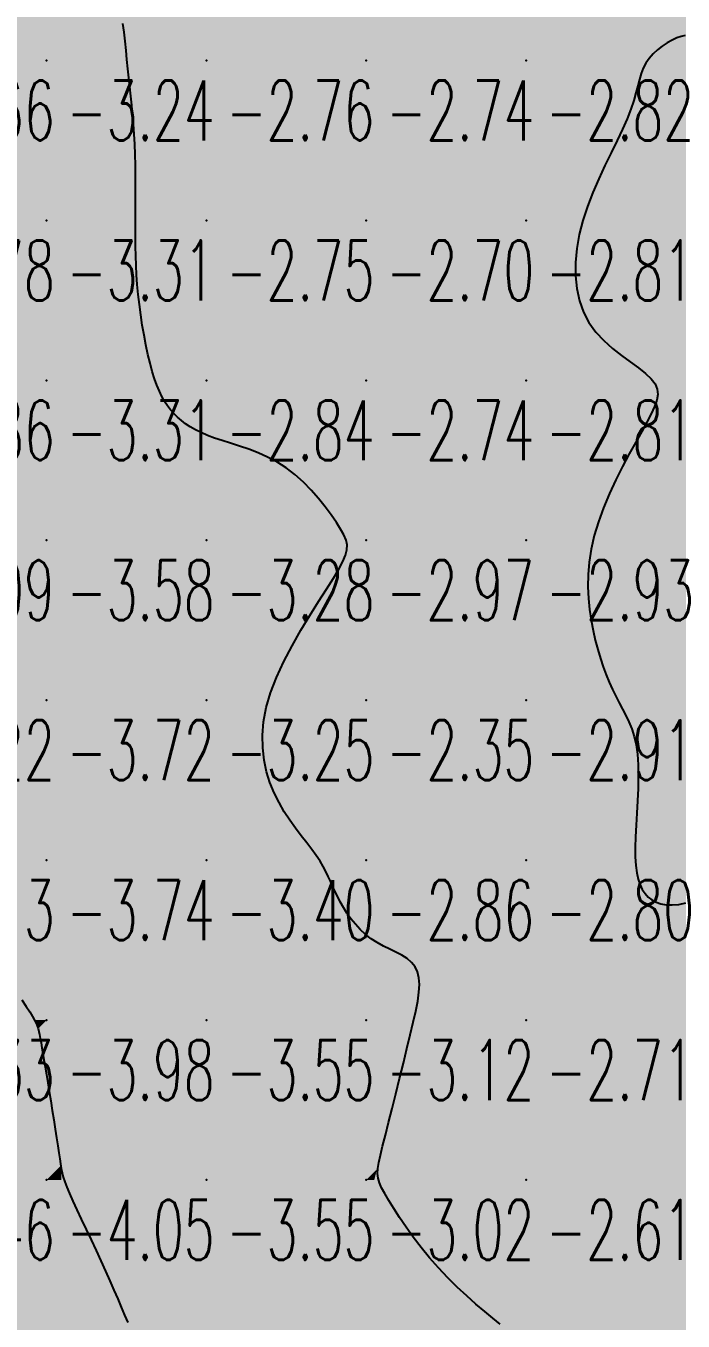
# Model space of a CAD drawing. Header units: millimetres. Extents: x 88261 to 90953, y 390274 to 392322.
# Drawn here: x 90218.9 to 90260.1, y 391308.4 to 391389.4 of the extents above; entities that cross this region are included whole.
import ezdxf
from ezdxf.enums import TextEntityAlignment as Align

# ---------------------------------------------------------------- set-up
doc = ezdxf.new("R2010")
doc.units = ezdxf.units.MM
doc.header["$LTSCALE"] = 25
for name, color, linetype in [('CN_03_00', 7, 'Continuous'), ('COTEAlt', 7, 'Continuous'), ('TN_COLORIAGE', 7, 'Continuous')]:
    doc.layers.add(name, color=color, linetype=linetype)
doc.styles.add('Simplex 1.0', font='Simplex.shx', dxfattribs={"width": 0.99, "height": 2.5})
doc.styles.get("Standard").update_dxf_attribs({"font": 'times.ttf'})

# ---------------------------------------------------------------- blocks, each defined once
blk = doc.blocks.new('COTE')
at = {"color": 0}
blk.add_point((0, 0), dxfattribs=at)
at = {"layer": 'COTEAlt'}
blk.add_attdef('ALT', text='', height=3.75, dxfattribs=at).set_placement((1.25, -1.25), align=Align.TOP_LEFT)

msp = doc.modelspace()

# ---------------------------------------------------------------- linework, layer by layer
at = {"layer": 'CN_03_00', "flags": 128}
for points, elevation in [([(90248.621, 391308.226), (90248.166, 391308.591), (90247.657, 391309.01), (90247.107, 391309.478), (90246.529, 391309.989), (90245.938, 391310.539), (90245.345, 391311.123), (90244.764, 391311.735), (90244.207, 391312.37), (90243.68, 391313.015), (90243.188, 391313.658), (90242.734, 391314.286), (90242.324, 391314.887), (90241.961, 391315.446), (90241.651, 391315.951), (90241.397, 391316.39), (90241.203, 391316.755), (90241.066, 391317.068), (90240.984, 391317.355), (90240.953, 391317.643), (90240.97, 391317.959), (90241.03, 391318.33), (90241.132, 391318.783), (90241.271, 391319.344), (90241.444, 391320.033), (90241.644, 391320.829), (90241.864, 391321.705), (90242.096, 391322.634), (90242.333, 391323.588), (90242.568, 391324.539), (90242.793, 391325.459), (90243.002, 391326.32), (90243.187, 391327.101), (90243.343, 391327.801), (90243.462, 391328.425), (90243.539, 391328.977), (90243.567, 391329.463), (90243.542, 391329.887), (90243.456, 391330.255), (90243.303, 391330.572), (90243.081, 391330.842), (90242.798, 391331.077), (90242.468, 391331.287), (90242.103, 391331.481), (90241.716, 391331.671), (90241.318, 391331.867), (90240.923, 391332.08), (90240.544, 391332.319), (90240.189, 391332.594), (90239.862, 391332.899), (90239.562, 391333.228), (90239.287, 391333.574), (90239.038, 391333.929), (90238.813, 391334.286), (90238.613, 391334.639), (90238.437, 391334.979), (90238.282, 391335.304), (90238.142, 391335.615), (90238.008, 391335.919), (90237.87, 391336.221), (90237.721, 391336.528), (90237.552, 391336.844), (90237.353, 391337.177), (90237.117, 391337.531), (90236.837, 391337.911), (90236.521, 391338.32), (90236.181, 391338.759), (90235.826, 391339.229), (90235.469, 391339.732), (90235.119, 391340.267), (90234.787, 391340.838), (90234.485, 391341.445), (90234.222, 391342.088), (90234.009, 391342.77), (90233.853, 391343.49), (90233.764, 391344.25), (90233.751, 391345.051), (90233.823, 391345.892), (90233.988, 391346.774), (90234.255, 391347.699), (90234.628, 391348.664), (90235.086, 391349.651), (90235.605, 391350.639), (90236.157, 391351.608), (90236.718, 391352.537), (90237.261, 391353.405), (90237.762, 391354.191), (90238.194, 391354.874), (90238.537, 391355.441), (90238.789, 391355.908), (90238.955, 391356.299), (90239.039, 391356.637), (90239.046, 391356.946), (90238.978, 391357.249), (90238.841, 391357.57), (90238.639, 391357.933), (90238.375, 391358.354), (90238.055, 391358.824), (90237.684, 391359.327), (90237.266, 391359.846), (90236.806, 391360.366), (90236.31, 391360.871), (90235.783, 391361.343), (90235.229, 391361.769), (90234.655, 391362.134), (90234.067, 391362.445), (90233.475, 391362.709), (90232.888, 391362.935), (90232.313, 391363.131), (90231.759, 391363.308), (90231.236, 391363.472), (90230.751, 391363.632), (90230.311, 391363.797), (90229.914, 391363.968), (90229.556, 391364.146), (90229.233, 391364.331), (90228.941, 391364.525), (90228.676, 391364.727), (90228.435, 391364.94), (90228.212, 391365.163), (90228.006, 391365.399), (90227.812, 391365.651), (90227.631, 391365.925), (90227.461, 391366.226), (90227.3, 391366.558), (90227.147, 391366.928), (90227, 391367.34), (90226.858, 391367.8), (90226.72, 391368.31), (90226.587, 391368.863), (90226.46, 391369.452), (90226.342, 391370.067), (90226.232, 391370.699), (90226.134, 391371.34), (90226.049, 391371.981), (90225.977, 391372.614), (90225.921, 391373.231), (90225.879, 391373.834), (90225.848, 391374.43), (90225.828, 391375.021), (90225.816, 391375.612), (90225.81, 391376.208), (90225.809, 391376.813), (90225.81, 391377.432), (90225.812, 391378.067), (90225.813, 391378.716), (90225.813, 391379.373), (90225.808, 391380.035), (90225.799, 391380.697), (90225.783, 391381.354), (90225.759, 391382.001), (90225.726, 391382.635), (90225.682, 391383.251), (90225.63, 391383.852), (90225.572, 391384.44), (90225.509, 391385.018), (90225.445, 391385.59), (90225.381, 391386.159), (90225.32, 391386.726), (90225.264, 391387.297), (90225.214, 391387.87), (90225.16, 391388.442), (90225.095, 391389.004), (90225.007, 391389.549)], -3), ([(90260.203, 391388.806), (90259.949, 391388.75), (90259.671, 391388.653), (90259.374, 391388.517), (90259.068, 391388.346), (90258.763, 391388.142), (90258.468, 391387.91), (90258.192, 391387.652), (90257.946, 391387.371), (90257.738, 391387.072), (90257.575, 391386.756), (90257.445, 391386.417), (90257.335, 391386.052), (90257.23, 391385.652), (90257.116, 391385.213), (90256.978, 391384.728), (90256.801, 391384.192), (90256.573, 391383.597), (90256.283, 391382.942), (90255.943, 391382.231), (90255.569, 391381.471), (90255.179, 391380.672), (90254.789, 391379.841), (90254.417, 391378.985), (90254.078, 391378.112), (90253.789, 391377.231), (90253.566, 391376.35), (90253.413, 391375.476), (90253.335, 391374.617), (90253.334, 391373.783), (90253.414, 391372.981), (90253.578, 391372.219), (90253.831, 391371.506), (90254.174, 391370.849), (90254.608, 391370.256), (90255.11, 391369.721), (90255.653, 391369.237), (90256.211, 391368.797), (90256.759, 391368.395), (90257.268, 391368.023), (90257.713, 391367.675), (90258.067, 391367.344), (90258.31, 391367.022), (90258.444, 391366.698), (90258.479, 391366.36), (90258.423, 391365.996), (90258.286, 391365.595), (90258.077, 391365.144), (90257.804, 391364.633), (90257.477, 391364.048), (90257.105, 391363.383), (90256.703, 391362.647), (90256.286, 391361.855), (90255.868, 391361.019), (90255.466, 391360.155), (90255.095, 391359.277), (90254.769, 391358.397), (90254.504, 391357.531), (90254.311, 391356.69), (90254.186, 391355.877), (90254.122, 391355.092), (90254.11, 391354.335), (90254.144, 391353.607), (90254.215, 391352.907), (90254.316, 391352.238), (90254.438, 391351.598), (90254.576, 391350.988), (90254.727, 391350.407), (90254.891, 391349.854), (90255.065, 391349.329), (90255.25, 391348.83), (90255.443, 391348.357), (90255.645, 391347.908), (90255.854, 391347.483), (90256.067, 391347.079), (90256.281, 391346.686), (90256.488, 391346.291), (90256.683, 391345.882), (90256.859, 391345.446), (90257.01, 391344.971), (90257.131, 391344.446), (90257.214, 391343.856), (90257.257, 391343.197), (90257.265, 391342.48), (90257.247, 391341.725), (90257.212, 391340.95), (90257.169, 391340.175), (90257.125, 391339.417), (90257.09, 391338.696), (90257.072, 391338.031), (90257.078, 391337.436), (90257.111, 391336.91), (90257.171, 391336.448), (90257.258, 391336.046), (90257.373, 391335.698), (90257.516, 391335.399), (90257.687, 391335.145), (90257.888, 391334.931), (90258.119, 391334.752), (90258.382, 391334.611), (90258.679, 391334.51), (90259.012, 391334.451), (90259.383, 391334.438), (90259.794, 391334.473), (90260.247, 391334.559)], -3), ([(90218.705, 391328.513), (90218.974, 391328.093), (90219.19, 391327.748), (90219.359, 391327.468), (90219.489, 391327.238), (90219.586, 391327.044), (90219.658, 391326.871), (90219.713, 391326.703), (90219.757, 391326.526), (90219.8, 391326.325), (90219.845, 391326.088), (90219.896, 391325.812), (90219.952, 391325.497), (90220.014, 391325.142), (90220.081, 391324.747), (90220.154, 391324.312), (90220.233, 391323.836), (90220.319, 391323.321), (90220.41, 391322.766), (90220.506, 391322.185), (90220.602, 391321.592), (90220.698, 391321), (90220.789, 391320.425), (90220.874, 391319.88), (90220.95, 391319.38), (90221.014, 391318.938), (90221.066, 391318.564), (90221.11, 391318.244), (90221.156, 391317.959), (90221.211, 391317.689), (90221.282, 391317.416), (90221.378, 391317.121), (90221.505, 391316.783), (90221.672, 391316.385), (90221.884, 391315.911), (90222.134, 391315.372), (90222.414, 391314.781), (90222.714, 391314.152), (90223.026, 391313.5), (90223.34, 391312.838), (90223.648, 391312.18), (90223.94, 391311.541), (90224.209, 391310.932), (90224.459, 391310.354), (90224.692, 391309.807), (90224.912, 391309.287), (90225.125, 391308.795), (90225.333, 391308.328)], -4)]:
    msp.add_lwpolyline(points, dxfattribs=dict(at, elevation=elevation))
at = {"layer": 'TN_COLORIAGE', "color": 111}
for points in [[(90225.186, 391387.239, -2.736), (90224.998, 391391.989, -2.736), (90230.249, 391387.239, -2.736), (90230.249, 391397.239, -2.736)], [(90230.249, 391387.239, -2.819), (90240.249, 391387.239, -2.819), (90240.249, 391397.239, -2.819)], [(90230.249, 391397.239, -2.819), (90230.249, 391387.239, -2.819), (90240.249, 391397.239, -2.819)], [(90240.249, 391387.239, -2.932), (90250.249, 391387.239, -2.932), (90250.249, 391397.239, -2.932)], [(90240.249, 391397.239, -2.932), (90240.249, 391387.239, -2.932), (90250.249, 391397.239, -2.932)], [(90257.223, 391387.239, -2.678), (90260.249, 391389.199, -2.678), (90250.249, 391387.239, -2.678), (90260.249, 391397.239, -2.678)], [(90250.249, 391397.239, -2.678), (90250.249, 391387.239, -2.678), (90260.249, 391397.239, -2.678)], [(90225.186, 391387.239, -2.755), (90225.842, 391382.833, -2.755), (90230.249, 391387.239, -2.755)], [(90225.842, 391382.833, -2.751), (90225.802, 391377.239, -2.751), (90230.249, 391387.239, -2.751), (90230.249, 391377.239, -2.751)], [(90230.249, 391377.239, -2.743), (90240.249, 391377.239, -2.743), (90240.249, 391387.239, -2.743)], [(90230.249, 391387.239, -2.743), (90230.249, 391377.239, -2.743), (90240.249, 391387.239, -2.743)], [(90240.249, 391377.239, -2.819), (90250.249, 391377.239, -2.819), (90250.249, 391387.239, -2.819)], [(90240.249, 391387.239, -2.819), (90240.249, 391377.239, -2.819), (90250.249, 391387.239, -2.819)], [(90257.223, 391387.239, -2.814), (90257.286, 391384.276, -2.814), (90250.249, 391387.239, -2.814), (90250.249, 391377.239, -2.814)], [(90257.286, 391384.276, -2.814), (90253.071, 391377.239, -2.814), (90250.249, 391377.239, -2.814)], [(90225.802, 391377.239, -2.751), (90225.81, 391372.801, -2.751), (90230.249, 391377.239, -2.751)], [(90226.822, 391367.239, -2.751), (90225.81, 391372.801, -2.751), (90230.249, 391367.239, -2.751), (90230.249, 391377.239, -2.751)], [(90230.249, 391367.239, -2.698), (90240.249, 391367.239, -2.698), (90240.249, 391377.239, -2.698)], [(90230.249, 391377.239, -2.698), (90230.249, 391367.239, -2.698), (90240.249, 391377.239, -2.698)], [(90240.249, 391367.239, -2.814), (90250.249, 391367.239, -2.814), (90250.249, 391377.239, -2.814)], [(90240.249, 391377.239, -2.814), (90240.249, 391367.239, -2.814), (90250.249, 391377.239, -2.814)], [(90253.071, 391377.239, -2.805), (90253.164, 391370.155, -2.805), (90250.249, 391377.239, -2.805), (90250.249, 391367.239, -2.805)], [(90259.319, 391367.239, -2.805), (90253.164, 391370.155, -2.805), (90250.249, 391367.239, -2.805)], [(90226.822, 391367.239, -2.837), (90228.051, 391365.041, -2.837), (90230.249, 391367.239, -2.837)], [(90230.249, 391363.576, -2.837), (90228.051, 391365.041, -2.837), (90230.249, 391367.239, -2.837)], [(90230.249, 391363.576, -2.741), (90235.459, 391362.449, -2.741), (90230.249, 391367.239, -2.741), (90240.249, 391367.239, -2.741)], [(90239.293, 391357.239, -2.741), (90235.459, 391362.449, -2.741), (90240.249, 391357.239, -2.741), (90240.249, 391367.239, -2.741)], [(90240.249, 391357.239, -2.805), (90250.249, 391357.239, -2.805), (90250.249, 391367.239, -2.805)], [(90240.249, 391367.239, -2.805), (90240.249, 391357.239, -2.805), (90250.249, 391367.239, -2.805)], [(90257.962, 391364.952, -2.805), (90259.319, 391367.239, -2.805), (90250.249, 391357.239, -2.805), (90250.249, 391367.239, -2.805)], [(90257.962, 391364.952, -2.933), (90253.694, 391357.239, -2.933), (90250.249, 391357.239, -2.933)], [(90239.201, 391356.191, -2.354), (90233.068, 391347.239, -2.354), (90240.249, 391357.239, -2.354), (90240.249, 391347.239, -2.354)], [(90239.201, 391356.191, -2.97), (90239.293, 391357.239, -2.97), (90240.249, 391357.239, -2.97)], [(90240.249, 391347.239, -2.933), (90250.249, 391347.239, -2.933), (90250.249, 391357.239, -2.933)], [(90240.249, 391357.239, -2.933), (90240.249, 391347.239, -2.933), (90250.249, 391357.239, -2.933)], [(90253.694, 391357.239, -2.913), (90254.286, 391351.277, -2.913), (90250.249, 391357.239, -2.913), (90250.249, 391347.239, -2.913)], [(90255.79, 391347.239, -2.913), (90254.286, 391351.277, -2.913), (90250.249, 391347.239, -2.913)], [(90233.068, 391347.239, -2.354), (90234.056, 391341.047, -2.354), (90240.249, 391347.239, -2.354)], [(90237.613, 391337.239, -2.354), (90234.056, 391341.047, -2.354), (90240.249, 391337.239, -2.354), (90240.249, 391347.239, -2.354)], [(90240.249, 391337.239, -2.913), (90250.249, 391337.239, -2.913), (90250.249, 391347.239, -2.913)], [(90240.249, 391347.239, -2.913), (90240.249, 391337.239, -2.913), (90250.249, 391347.239, -2.913)], [(90255.79, 391347.239, -2.799), (90257.674, 391344.665, -2.799), (90250.249, 391347.239, -2.799), (90250.249, 391337.239, -2.799)], [(90257.674, 391344.665, -2.799), (90256.796, 391337.239, -2.799), (90250.249, 391337.239, -2.799)], [(90237.613, 391337.239, -2.858), (90238.189, 391335.18, -2.858), (90240.249, 391337.239, -2.858)], [(90240.249, 391331.917, -2.858), (90238.189, 391335.18, -2.858), (90240.249, 391337.239, -2.858)], [(90240.249, 391331.917, -2.799), (90244.078, 391331.068, -2.799), (90240.249, 391337.239, -2.799), (90250.249, 391337.239, -2.799)], [(90244.078, 391331.068, -2.71), (90243.257, 391327.239, -2.71), (90250.249, 391337.239, -2.71), (90250.249, 391327.239, -2.71)], [(90256.796, 391337.239, -2.71), (90257.571, 391334.562, -2.71), (90250.249, 391337.239, -2.71), (90250.249, 391327.239, -2.71)], [(90260.249, 391334.098, -2.71), (90257.571, 391334.562, -2.71), (90260.249, 391327.239, -2.71), (90250.249, 391327.239, -2.71)], [(90240.906, 391317.897, -2.609), (90240.746, 391317.239, -2.609), (90250.249, 391327.239, -2.609), (90250.249, 391317.239, -2.609)], [(90240.906, 391317.897, -2.71), (90243.257, 391327.239, -2.71), (90250.249, 391327.239, -2.71)], [(90250.249, 391317.239, -2.768), (90260.249, 391317.239, -2.768), (90260.249, 391327.239, -2.768)], [(90250.249, 391327.239, -2.768), (90250.249, 391317.239, -2.768), (90260.249, 391327.239, -2.768)], [(90240.746, 391317.239, -2.609), (90244.492, 391311.483, -2.609), (90250.249, 391317.239, -2.609)], [(90249.869, 391307.239, -2.609), (90244.492, 391311.483, -2.609), (90250.249, 391307.239, -2.609), (90250.249, 391317.239, -2.609)], [(90250.249, 391307.239, -2.607), (90260.249, 391307.239, -2.607), (90260.249, 391317.239, -2.607)], [(90250.249, 391317.239, -2.607), (90250.249, 391307.239, -2.607), (90260.249, 391317.239, -2.607)]]:
    msp.add_solid(points, dxfattribs=at)
at = {"layer": 'TN_COLORIAGE', "color": 121}
for points in [[(90210.249, 391387.239, -3), (90218.344, 391395.334, -3), (90220.249, 391387.239, -3), (90220.249, 391393.285, -3)], [(90224.998, 391391.989, -3.239), (90220.249, 391393.285, -3.239), (90220.249, 391387.239, -3.239)], [(90224.998, 391391.989, -3.239), (90225.186, 391387.239, -3.239), (90220.249, 391387.239, -3.239)], [(90260.249, 391389.199, -3.078), (90257.223, 391387.239, -3.078), (90260.249, 391387.239, -3.078)], [(90210.249, 391377.239, -3.239), (90220.249, 391377.239, -3.239), (90220.249, 391387.239, -3.239)], [(90210.249, 391387.239, -3.239), (90210.249, 391377.239, -3.239), (90220.249, 391387.239, -3.239)], [(90220.249, 391377.239, -3), (90225.842, 391382.833, -3), (90220.249, 391387.239, -3), (90225.186, 391387.239, -3)], [(90260.249, 391377.239, -3), (90253.071, 391377.239, -3), (90260.249, 391387.239, -3), (90257.286, 391384.276, -3)], [(90257.286, 391384.276, -3.078), (90257.223, 391387.239, -3.078), (90260.249, 391387.239, -3.078)], [(90225.802, 391377.239, -3.311), (90225.842, 391382.833, -3.311), (90220.249, 391377.239, -3.311)], [(90210.249, 391367.239, -3.311), (90220.249, 391367.239, -3.311), (90220.249, 391377.239, -3.311)], [(90210.249, 391377.239, -3.311), (90210.249, 391367.239, -3.311), (90220.249, 391377.239, -3.311)], [(90220.249, 391367.239, -3), (90225.81, 391372.801, -3), (90220.249, 391377.239, -3), (90225.802, 391377.239, -3)], [(90253.164, 391370.155, -3.474), (90253.071, 391377.239, -3.474), (90260.249, 391377.239, -3.474)], [(90260.249, 391377.239, -3), (90253.164, 391370.155, -3), (90260.249, 391367.239, -3), (90259.319, 391367.239, -3)], [(90225.81, 391372.801, -3.312), (90226.822, 391367.239, -3.312), (90220.249, 391367.239, -3.312)], [(90210.249, 391361.179, -3.312), (90211.408, 391358.399, -3.312), (90210.249, 391367.239, -3.312), (90220.249, 391367.239, -3.312)], [(90212.007, 391357.239, -3.312), (90211.408, 391358.399, -3.312), (90220.249, 391357.239, -3.312), (90220.249, 391367.239, -3.312)], [(90220.249, 391357.239, -3), (90228.051, 391365.041, -3), (90220.249, 391367.239, -3), (90226.822, 391367.239, -3)], [(90260.249, 391357.239, -3), (90253.694, 391357.239, -3), (90260.249, 391367.239, -3), (90257.962, 391364.952, -3)], [(90259.319, 391367.239, -3.02), (90257.962, 391364.952, -3.02), (90260.249, 391367.239, -3.02)], [(90220.249, 391357.239, -3), (90228.051, 391365.041, -3), (90230.249, 391357.239, -3), (90230.249, 391363.576, -3)], [(90235.459, 391362.449, -3.281), (90230.249, 391363.576, -3.281), (90230.249, 391357.239, -3.281)], [(90235.459, 391362.449, -3.281), (90239.293, 391357.239, -3.281), (90230.249, 391357.239, -3.281)], [(90212.007, 391357.239, -3.577), (90213.71, 391350.7, -3.577), (90220.249, 391357.239, -3.577)], [(90214.665, 391347.239, -3.577), (90213.71, 391350.7, -3.577), (90220.249, 391347.239, -3.577), (90220.249, 391357.239, -3.577)], [(90220.249, 391347.239, -3.281), (90230.249, 391347.239, -3.281), (90230.249, 391357.239, -3.281)], [(90220.249, 391357.239, -3.281), (90220.249, 391347.239, -3.281), (90230.249, 391357.239, -3.281)], [(90230.249, 391357.239, -3), (90239.293, 391357.239, -3), (90230.249, 391347.239, -3), (90239.201, 391356.191, -3)], [(90254.286, 391351.277, -3.128), (90253.694, 391357.239, -3.128), (90260.249, 391357.239, -3.128)], [(90260.249, 391357.239, -3), (90254.286, 391351.277, -3), (90260.249, 391347.239, -3), (90255.79, 391347.239, -3)], [(90233.068, 391347.239, -3.254), (90239.201, 391356.191, -3.254), (90230.249, 391347.239, -3.254)], [(90213.583, 391337.239, -3.717), (90213.363, 391340.353, -3.717), (90220.249, 391337.239, -3.717), (90220.249, 391347.239, -3.717)], [(90213.363, 391340.353, -3.717), (90214.665, 391347.239, -3.717), (90220.249, 391347.239, -3.717)], [(90220.249, 391337.239, -3.254), (90230.249, 391337.239, -3.254), (90230.249, 391347.239, -3.254)], [(90220.249, 391347.239, -3.254), (90220.249, 391337.239, -3.254), (90230.249, 391347.239, -3.254)], [(90230.249, 391337.239, -3), (90234.056, 391341.047, -3), (90230.249, 391347.239, -3), (90233.068, 391347.239, -3)], [(90257.674, 391344.665, -3.07), (90255.79, 391347.239, -3.07), (90260.249, 391347.239, -3.07)], [(90260.249, 391337.239, -3), (90256.796, 391337.239, -3), (90260.249, 391347.239, -3), (90257.674, 391344.665, -3)], [(90234.056, 391341.047, -3.397), (90237.613, 391337.239, -3.397), (90230.249, 391337.239, -3.397)], [(90213.583, 391337.239, -3.744), (90215.869, 391332.86, -3.744), (90220.249, 391337.239, -3.744)], [(90219.556, 391327.239, -3.744), (90215.869, 391332.86, -3.744), (90220.249, 391327.239, -3.744), (90220.249, 391337.239, -3.744)], [(90220.249, 391327.239, -3.397), (90230.249, 391327.239, -3.397), (90230.249, 391337.239, -3.397)], [(90220.249, 391337.239, -3.397), (90220.249, 391327.239, -3.397), (90230.249, 391337.239, -3.397)], [(90230.249, 391327.239, -3), (90238.189, 391335.18, -3), (90230.249, 391337.239, -3), (90237.613, 391337.239, -3)], [(90257.571, 391334.562, -3.106), (90256.796, 391337.239, -3.106), (90260.249, 391337.239, -3.106)], [(90257.571, 391334.562, -3.106), (90260.249, 391334.098, -3.106), (90260.249, 391337.239, -3.106)], [(90230.249, 391327.239, -3), (90238.189, 391335.18, -3), (90240.249, 391327.239, -3), (90240.249, 391331.917, -3)], [(90244.078, 391331.068, -3.125), (90240.249, 391331.917, -3.125), (90240.249, 391327.239, -3.125)], [(90243.257, 391327.239, -3.125), (90244.078, 391331.068, -3.125), (90240.249, 391327.239, -3.125)], [(90219.556, 391327.239, -3.976), (90219.748, 391326.739, -3.976), (90220.249, 391327.239, -3.976)], [(90220.249, 391323.757, -3.976), (90219.748, 391326.739, -3.976), (90220.249, 391327.239, -3.976)], [(90220.249, 391323.757, -3.548), (90221.168, 391318.158, -3.548), (90220.249, 391327.239, -3.548), (90230.249, 391327.239, -3.548)], [(90221.168, 391318.158, -3.547), (90221.166, 391317.239, -3.547), (90230.249, 391327.239, -3.547), (90230.249, 391317.239, -3.547)], [(90230.249, 391317.239, -3.125), (90240.249, 391317.239, -3.125), (90240.249, 391327.239, -3.125)], [(90230.249, 391327.239, -3.125), (90230.249, 391317.239, -3.125), (90240.249, 391327.239, -3.125)], [(90240.249, 391327.239, -3), (90243.257, 391327.239, -3), (90240.249, 391317.239, -3), (90240.906, 391317.897, -3)], [(90240.746, 391317.239, -3.02), (90240.906, 391317.897, -3.02), (90240.249, 391317.239, -3.02)], [(90221.166, 391317.239, -3.547), (90224.201, 391311.192, -3.547), (90230.249, 391317.239, -3.547)], [(90225.667, 391307.239, -3.547), (90224.201, 391311.192, -3.547), (90230.249, 391307.239, -3.547), (90230.249, 391317.239, -3.547)], [(90230.249, 391307.239, -3.02), (90240.249, 391307.239, -3.02), (90240.249, 391317.239, -3.02)], [(90230.249, 391317.239, -3.02), (90230.249, 391307.239, -3.02), (90240.249, 391317.239, -3.02)], [(90240.249, 391307.239, -3), (90244.492, 391311.483, -3), (90240.249, 391317.239, -3), (90240.746, 391317.239, -3)], [(90244.492, 391311.483, -3.288), (90249.869, 391307.239, -3.288), (90240.249, 391307.239, -3.288)]]:
    msp.add_solid(points, dxfattribs=at)
at = {"layer": 'TN_COLORIAGE', "color": 131}
for points in [[(90215.869, 391332.86, -4.328), (90219.556, 391327.239, -4.328), (90210.249, 391327.239, -4.328)], [(90210.249, 391317.239, -4), (90219.748, 391326.739, -4), (90210.249, 391327.239, -4), (90219.556, 391327.239, -4)], [(90210.249, 391317.239, -4), (90219.748, 391326.739, -4), (90220.249, 391317.239, -4), (90220.249, 391323.757, -4)], [(90221.168, 391318.158, -4.046), (90220.249, 391323.757, -4.046), (90220.249, 391317.239, -4.046)], [(90221.166, 391317.239, -4.046), (90221.168, 391318.158, -4.046), (90220.249, 391317.239, -4.046)], [(90210.249, 391307.239, -4.046), (90220.249, 391307.239, -4.046), (90220.249, 391317.239, -4.046)], [(90210.249, 391317.239, -4.046), (90210.249, 391307.239, -4.046), (90220.249, 391317.239, -4.046)], [(90220.249, 391307.239, -4), (90224.201, 391311.192, -4), (90220.249, 391317.239, -4), (90221.166, 391317.239, -4)], [(90224.201, 391311.192, -4.296), (90225.667, 391307.239, -4.296), (90220.249, 391307.239, -4.296)]]:
    msp.add_solid(points, dxfattribs=at)

# ---------------------------------------------------------------- block references
at = {"layer": 'COTEAlt'}
ref = msp.add_blockref('COTE', (90210.249, 391387.239), dxfattribs=at)
ref.add_attrib('ALT', '-3.66', dxfattribs={"height": 3.75, "style": 'Simplex 1.0', "width": 0.6}).set_placement((90211.499, 391385.989), align=Align.TOP_LEFT)
ref = msp.add_blockref('COTE', (90220.249, 391387.239), dxfattribs=at)
ref.add_attrib('ALT', '-3.24', dxfattribs={"height": 3.75, "style": 'Simplex 1.0', "width": 0.6}).set_placement((90221.499, 391385.989), align=Align.TOP_LEFT)
ref = msp.add_blockref('COTE', (90230.249, 391387.239), dxfattribs=at)
ref.add_attrib('ALT', '-2.76', dxfattribs={"height": 3.75, "style": 'Simplex 1.0', "width": 0.6}).set_placement((90231.499, 391385.989), align=Align.TOP_LEFT)
ref = msp.add_blockref('COTE', (90240.249, 391387.239), dxfattribs=at)
ref.add_attrib('ALT', '-2.74', dxfattribs={"height": 3.75, "style": 'Simplex 1.0', "width": 0.6}).set_placement((90241.499, 391385.989), align=Align.TOP_LEFT)
ref = msp.add_blockref('COTE', (90250.249, 391387.239), dxfattribs=at)
ref.add_attrib('ALT', '-2.82', dxfattribs={"height": 3.75, "style": 'Simplex 1.0', "width": 0.6}).set_placement((90251.499, 391385.989), align=Align.TOP_LEFT)
ref = msp.add_blockref('COTE', (90210.249, 391377.239), dxfattribs=at)
ref.add_attrib('ALT', '-3.78', dxfattribs={"height": 3.75, "style": 'Simplex 1.0', "width": 0.6}).set_placement((90211.499, 391375.989), align=Align.TOP_LEFT)
ref = msp.add_blockref('COTE', (90220.249, 391377.239), dxfattribs=at)
ref.add_attrib('ALT', '-3.31', dxfattribs={"height": 3.75, "style": 'Simplex 1.0', "width": 0.6}).set_placement((90221.499, 391375.989), align=Align.TOP_LEFT)
ref = msp.add_blockref('COTE', (90230.249, 391377.239), dxfattribs=at)
ref.add_attrib('ALT', '-2.75', dxfattribs={"height": 3.75, "style": 'Simplex 1.0', "width": 0.6}).set_placement((90231.499, 391375.989), align=Align.TOP_LEFT)
ref = msp.add_blockref('COTE', (90240.249, 391377.239), dxfattribs=at)
ref.add_attrib('ALT', '-2.70', dxfattribs={"height": 3.75, "style": 'Simplex 1.0', "width": 0.6}).set_placement((90241.499, 391375.989), align=Align.TOP_LEFT)
ref = msp.add_blockref('COTE', (90250.249, 391377.239), dxfattribs=at)
ref.add_attrib('ALT', '-2.81', dxfattribs={"height": 3.75, "style": 'Simplex 1.0', "width": 0.6}).set_placement((90251.499, 391375.989), align=Align.TOP_LEFT)
ref = msp.add_blockref('COTE', (90210.249, 391367.239), dxfattribs=at)
ref.add_attrib('ALT', '-3.86', dxfattribs={"height": 3.75, "style": 'Simplex 1.0', "width": 0.6}).set_placement((90211.499, 391365.989), align=Align.TOP_LEFT)
ref = msp.add_blockref('COTE', (90220.249, 391367.239), dxfattribs=at)
ref.add_attrib('ALT', '-3.31', dxfattribs={"height": 3.75, "style": 'Simplex 1.0', "width": 0.6}).set_placement((90221.499, 391365.989), align=Align.TOP_LEFT)
ref = msp.add_blockref('COTE', (90230.249, 391367.239), dxfattribs=at)
ref.add_attrib('ALT', '-2.84', dxfattribs={"height": 3.75, "style": 'Simplex 1.0', "width": 0.6}).set_placement((90231.499, 391365.989), align=Align.TOP_LEFT)
ref = msp.add_blockref('COTE', (90240.249, 391367.239), dxfattribs=at)
ref.add_attrib('ALT', '-2.74', dxfattribs={"height": 3.75, "style": 'Simplex 1.0', "width": 0.6}).set_placement((90241.499, 391365.989), align=Align.TOP_LEFT)
ref = msp.add_blockref('COTE', (90250.249, 391367.239), dxfattribs=at)
ref.add_attrib('ALT', '-2.81', dxfattribs={"height": 3.75, "style": 'Simplex 1.0', "width": 0.6}).set_placement((90251.499, 391365.989), align=Align.TOP_LEFT)
ref = msp.add_blockref('COTE', (90210.249, 391357.239), dxfattribs=at)
ref.add_attrib('ALT', '-4.09', dxfattribs={"height": 3.75, "style": 'Simplex 1.0', "width": 0.6}).set_placement((90211.499, 391355.989), align=Align.TOP_LEFT)
ref = msp.add_blockref('COTE', (90220.249, 391357.239), dxfattribs=at)
ref.add_attrib('ALT', '-3.58', dxfattribs={"height": 3.75, "style": 'Simplex 1.0', "width": 0.6}).set_placement((90221.499, 391355.989), align=Align.TOP_LEFT)
ref = msp.add_blockref('COTE', (90230.249, 391357.239), dxfattribs=at)
ref.add_attrib('ALT', '-3.28', dxfattribs={"height": 3.75, "style": 'Simplex 1.0', "width": 0.6}).set_placement((90231.499, 391355.989), align=Align.TOP_LEFT)
ref = msp.add_blockref('COTE', (90240.249, 391357.239), dxfattribs=at)
ref.add_attrib('ALT', '-2.97', dxfattribs={"height": 3.75, "style": 'Simplex 1.0', "width": 0.6}).set_placement((90241.499, 391355.989), align=Align.TOP_LEFT)
ref = msp.add_blockref('COTE', (90250.249, 391357.239), dxfattribs=at)
ref.add_attrib('ALT', '-2.93', dxfattribs={"height": 3.75, "style": 'Simplex 1.0', "width": 0.6}).set_placement((90251.499, 391355.989), align=Align.TOP_LEFT)
ref = msp.add_blockref('COTE', (90210.249, 391347.239), dxfattribs=at)
ref.add_attrib('ALT', '-4.22', dxfattribs={"height": 3.75, "style": 'Simplex 1.0', "width": 0.6}).set_placement((90211.499, 391345.989), align=Align.TOP_LEFT)
ref = msp.add_blockref('COTE', (90220.249, 391347.239), dxfattribs=at)
ref.add_attrib('ALT', '-3.72', dxfattribs={"height": 3.75, "style": 'Simplex 1.0', "width": 0.6}).set_placement((90221.499, 391345.989), align=Align.TOP_LEFT)
ref = msp.add_blockref('COTE', (90230.249, 391347.239), dxfattribs=at)
ref.add_attrib('ALT', '-3.25', dxfattribs={"height": 3.75, "style": 'Simplex 1.0', "width": 0.6}).set_placement((90231.499, 391345.989), align=Align.TOP_LEFT)
ref = msp.add_blockref('COTE', (90240.249, 391347.239), dxfattribs=at)
ref.add_attrib('ALT', '-2.35', dxfattribs={"height": 3.75, "style": 'Simplex 1.0', "width": 0.6}).set_placement((90241.499, 391345.989), align=Align.TOP_LEFT)
ref = msp.add_blockref('COTE', (90250.249, 391347.239), dxfattribs=at)
ref.add_attrib('ALT', '-2.91', dxfattribs={"height": 3.75, "style": 'Simplex 1.0', "width": 0.6}).set_placement((90251.499, 391345.989), align=Align.TOP_LEFT)
ref = msp.add_blockref('COTE', (90210.249, 391337.239), dxfattribs=at)
ref.add_attrib('ALT', '-4.13', dxfattribs={"height": 3.75, "style": 'Simplex 1.0', "width": 0.6}).set_placement((90211.499, 391335.989), align=Align.TOP_LEFT)
ref = msp.add_blockref('COTE', (90220.249, 391337.239), dxfattribs=at)
ref.add_attrib('ALT', '-3.74', dxfattribs={"height": 3.75, "style": 'Simplex 1.0', "width": 0.6}).set_placement((90221.499, 391335.989), align=Align.TOP_LEFT)
ref = msp.add_blockref('COTE', (90230.249, 391337.239), dxfattribs=at)
ref.add_attrib('ALT', '-3.40', dxfattribs={"height": 3.75, "style": 'Simplex 1.0', "width": 0.6}).set_placement((90231.499, 391335.989), align=Align.TOP_LEFT)
ref = msp.add_blockref('COTE', (90240.249, 391337.239), dxfattribs=at)
ref.add_attrib('ALT', '-2.86', dxfattribs={"height": 3.75, "style": 'Simplex 1.0', "width": 0.6}).set_placement((90241.499, 391335.989), align=Align.TOP_LEFT)
ref = msp.add_blockref('COTE', (90250.249, 391337.239), dxfattribs=at)
ref.add_attrib('ALT', '-2.80', dxfattribs={"height": 3.75, "style": 'Simplex 1.0', "width": 0.6}).set_placement((90251.499, 391335.989), align=Align.TOP_LEFT)
ref = msp.add_blockref('COTE', (90210.249, 391327.239), dxfattribs=at)
ref.add_attrib('ALT', '-4.33', dxfattribs={"height": 3.75, "style": 'Simplex 1.0', "width": 0.6}).set_placement((90211.499, 391325.989), align=Align.TOP_LEFT)
ref = msp.add_blockref('COTE', (90220.249, 391327.239), dxfattribs=at)
ref.add_attrib('ALT', '-3.98', dxfattribs={"height": 3.75, "style": 'Simplex 1.0', "width": 0.6}).set_placement((90221.499, 391325.989), align=Align.TOP_LEFT)
ref = msp.add_blockref('COTE', (90230.249, 391327.239), dxfattribs=at)
ref.add_attrib('ALT', '-3.55', dxfattribs={"height": 3.75, "style": 'Simplex 1.0', "width": 0.6}).set_placement((90231.499, 391325.989), align=Align.TOP_LEFT)
ref = msp.add_blockref('COTE', (90240.249, 391327.239), dxfattribs=at)
ref.add_attrib('ALT', '-3.12', dxfattribs={"height": 3.75, "style": 'Simplex 1.0', "width": 0.6}).set_placement((90241.499, 391325.989), align=Align.TOP_LEFT)
ref = msp.add_blockref('COTE', (90250.249, 391327.239), dxfattribs=at)
ref.add_attrib('ALT', '-2.71', dxfattribs={"height": 3.75, "style": 'Simplex 1.0', "width": 0.6}).set_placement((90251.499, 391325.989), align=Align.TOP_LEFT)
ref = msp.add_blockref('COTE', (90210.249, 391317.239), dxfattribs=at)
ref.add_attrib('ALT', '-4.46', dxfattribs={"height": 3.75, "style": 'Simplex 1.0', "width": 0.6}).set_placement((90211.499, 391315.989), align=Align.TOP_LEFT)
ref = msp.add_blockref('COTE', (90220.249, 391317.239), dxfattribs=at)
ref.add_attrib('ALT', '-4.05', dxfattribs={"height": 3.75, "style": 'Simplex 1.0', "width": 0.6}).set_placement((90221.499, 391315.989), align=Align.TOP_LEFT)
ref = msp.add_blockref('COTE', (90230.249, 391317.239), dxfattribs=at)
ref.add_attrib('ALT', '-3.55', dxfattribs={"height": 3.75, "style": 'Simplex 1.0', "width": 0.6}).set_placement((90231.499, 391315.989), align=Align.TOP_LEFT)
ref = msp.add_blockref('COTE', (90240.249, 391317.239), dxfattribs=at)
ref.add_attrib('ALT', '-3.02', dxfattribs={"height": 3.75, "style": 'Simplex 1.0', "width": 0.6}).set_placement((90241.499, 391315.989), align=Align.TOP_LEFT)
ref = msp.add_blockref('COTE', (90250.249, 391317.239), dxfattribs=at)
ref.add_attrib('ALT', '-2.61', dxfattribs={"height": 3.75, "style": 'Simplex 1.0', "width": 0.6}).set_placement((90251.499, 391315.989), align=Align.TOP_LEFT)

doc.saveas('drawing.dxf')
